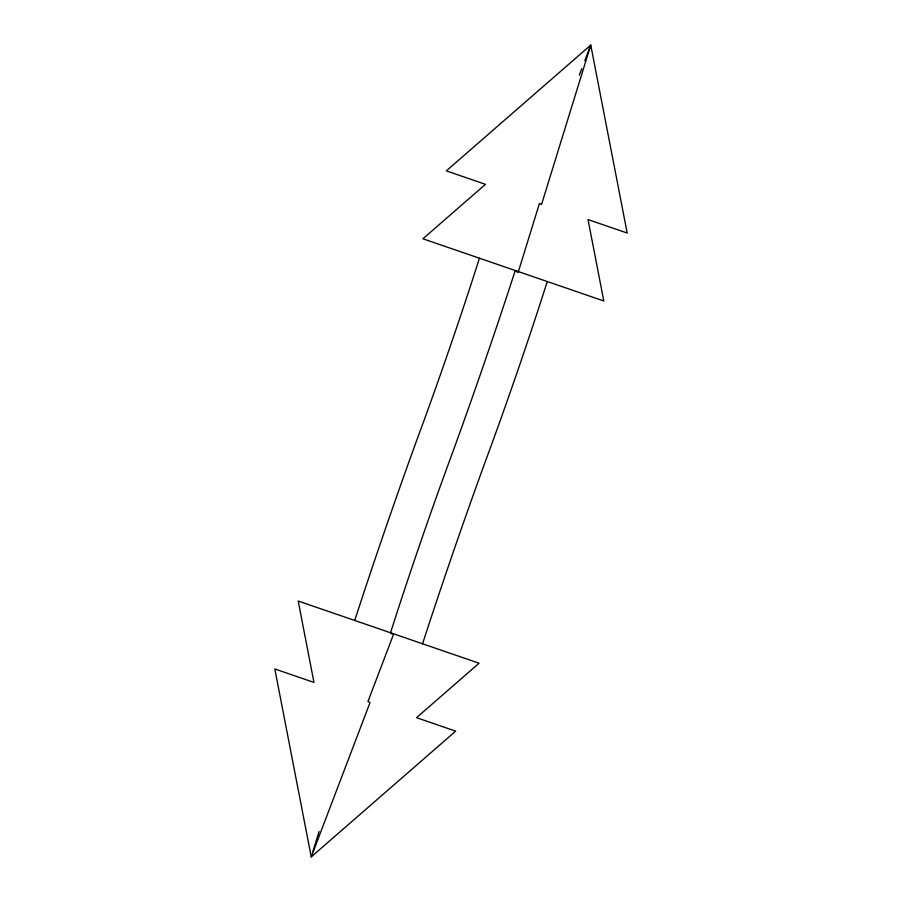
<?xml version="1.0" encoding="UTF-8"?>
<svg xmlns="http://www.w3.org/2000/svg" width="902" height="902" viewBox="0 0 902 902"><rect width="100%" height="100%" fill="white"/><g stroke="black" fill="none" stroke-linecap="round" stroke-linejoin="round"><path stroke-width="1.35" d="M312.893 851.544L319.094 831.452M579.298 75.182L581.79 68.642M584.789 60.795L590.765 45.1L627.194 233.043L588.025 219.581L603.799 300.964L422.925 238.782L485.479 184.324L446.31 170.861L590.765 45.1L541.538 204.483L539.464 203.39L518.154 272.404L515.155 270.825A316.557 17.668 -71 0 1 452.793 451.947A249.031 13.902 -71 0 0 390.431 633.069L393.419 634.647L367.96 701.474L370.034 702.568L311.235 856.9L274.806 668.957L313.975 682.419L298.201 601.036L479.075 663.218L416.521 717.676L455.69 731.139L311.235 856.9M547.277 281.537A249.031 13.902 -71 0 1 484.915 462.658A316.557 17.668 -71 0 0 422.553 643.78M479.447 258.22A249.031 13.902 -71 0 1 417.085 439.342A316.557 17.668 -71 0 0 354.723 620.463"/></g></svg>
